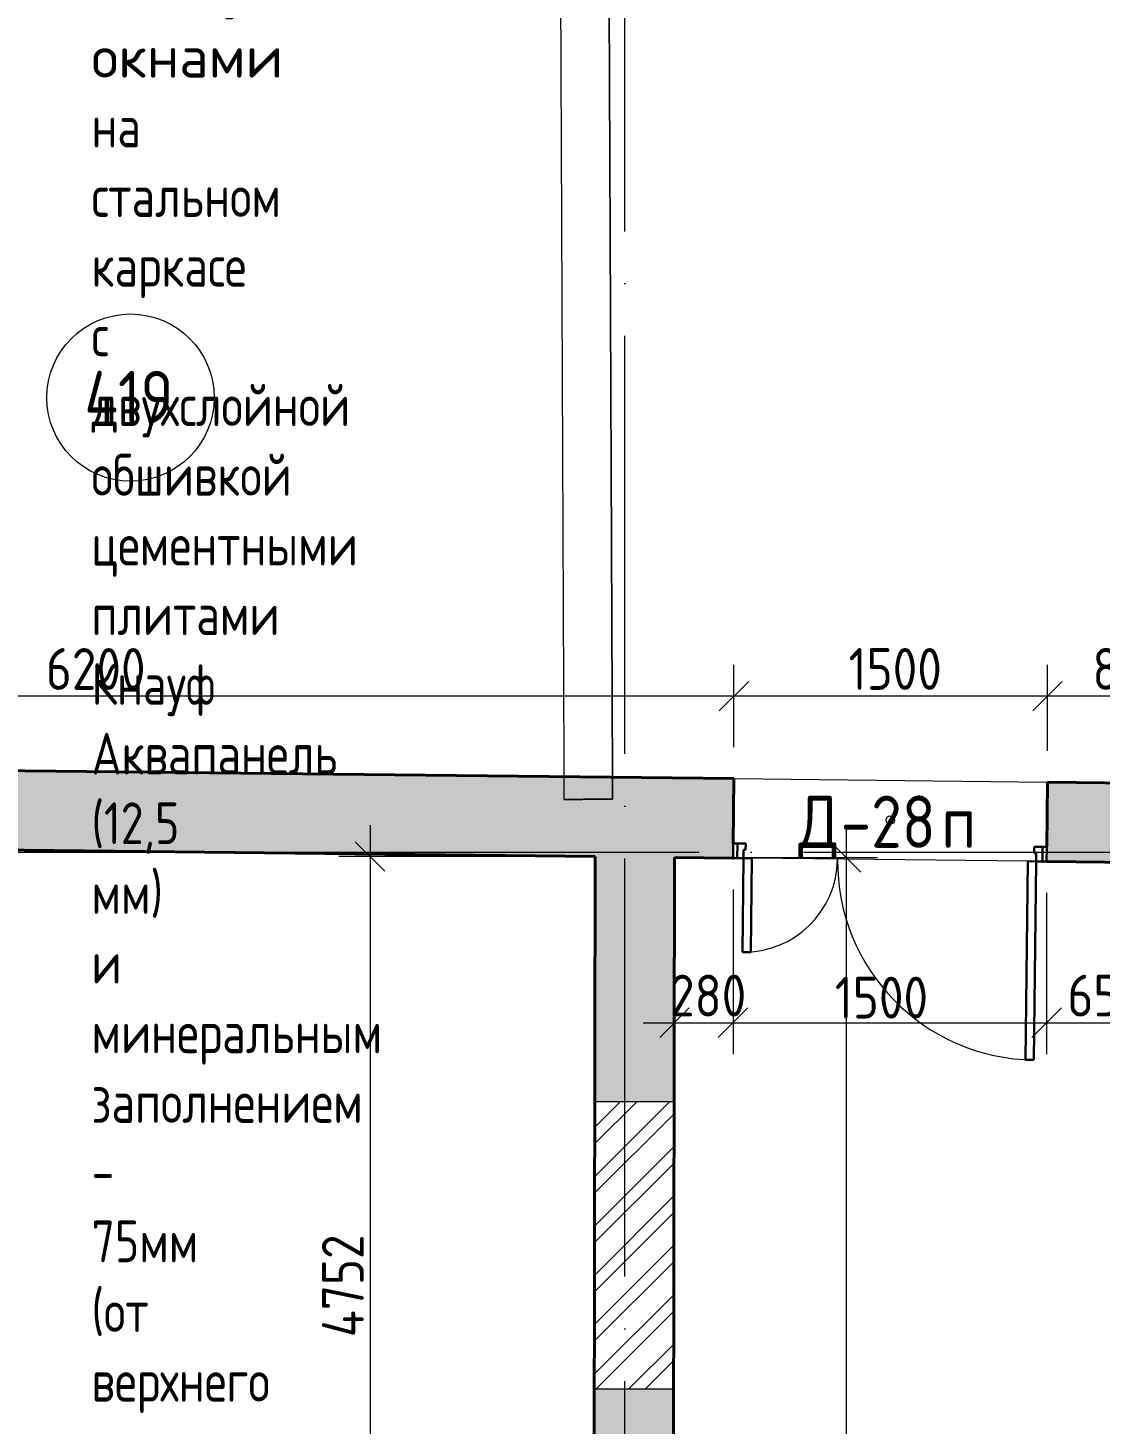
# Model space of a CAD drawing. Header units: millimetres. Extents: x 3050 to 430575, y -569542 to 36130.
# Drawn here: x 277124 to 282252, y -396502 to -389822 of the extents above; entities that cross this region are included whole.
import ezdxf
from ezdxf import colors
from ezdxf.entities.mleader import LeaderData, LeaderLine
from ezdxf.math import Vec2, Vec3

# ---------------------------------------------------------------- set-up
doc = ezdxf.new("R2010")
doc.units = ezdxf.units.MM
doc.linetypes.add('ADSK_Линия сетки', pattern=[25, 20, -2.5, 0, -2.5])
doc.linetypes.add('ADSK_Сверху', pattern=[4.5, 3, -1.5])
for name, color, linetype, lineweight in [('Двери', 7, 'Continuous', 18), ('Каркас', 7, 'Continuous', 18), ('Марки дверей', 7, 'Continuous', 20), ('Марки помещений', 7, 'Continuous', 20), ('Оси', 7, 'Continuous', 9), ('Размеры', 7, 'Continuous', 9), ('Стены внутренние', 7, 'Continuous', 18)]:
    doc.layers.add(name, color=color, linetype=linetype, lineweight=lineweight)
doc.layers.add('Линии', color=7, linetype='Continuous', lineweight=9, true_color=0x00a600)
doc.styles.add('GOST Common', font='GOST_Common.ttf', dxfattribs={"width": 0.9, "height": 200})
doc.styles.add('GOST Common_2', font='GOST_Common.ttf', dxfattribs={"width": 0.9, "height": 250})
doc.dimstyles.new('ADSK_Основной_2_мм_Округление_до_1_мм_1', dxfattribs={"dimscale": 304.8, "dimtxt": 201.142999, "dimasz": 0.463911, "dimexe": 0.492126, "dimexo": 0.492126, "dimgap": 0.098425, "dimtad": 1, "dimdec": 0, "dimdsep": 46, "dimtxsty": 'GOST Common', "dimblk1": 'OBLIQUE', "dimblk2": 'OBLIQUE', "dimsah": 1, "dimcen": 0.09, "dimdle": 0.492126, "dimazin": 2, "dimtfac": 1, "dimtdec": 4, "dimtix": 1, "dimtmove": 1, "dimatfit": 3, "dimfxl": 1, "dimtvp": 1, "dimtolj": 1, "dimtzin": 0, "dimlwd": 20, "dimlwe": 20, "dimarcsym": 2})

# ---------------------------------------------------------------- blocks, each defined once
blk = doc.blocks.new('ADSK_БалкаЖБ_Прямоугольная - 232_5х462мм-863915-04 План 4-го этажа маркировочный')
at = {"layer": 'Каркас', "color": 253, "linetype": 'ADSK_Сверху', "true_color": 0xaaaaaa}
for p, q in [((-3124.8, 116.2), (-3124.8, -116.3)), ((-3124.8, 116.2), (3124.8, 116.2)), ((3124.8, -116.3), (3124.8, 116.2)), ((-3124.8, -116.3), (3124.8, -116.3))]:
    blk.add_line(p, q, dxfattribs=at)
at = {"layer": 'Каркас', "color": 253, "linetype": 'ADSK_Сверху', "true_color": 0xb2b2b2}
for p, q in [((-3124.8, -116.3), (-3124.8, 116.2)), ((3124.8, 116.2), (-3124.8, 116.2)), ((3124.8, 116.2), (3124.8, -116.3)), ((-3124.8, -116.3), (3124.8, -116.3))]:
    blk.add_line(p, q, dxfattribs=at)
blk = doc.blocks.new('AC_Дверь_Двупольная - Д-28п 1500х2200h-2309814-04 План 4-го этажа маркировочный')
at = {"layer": 'Двери', "lineweight": 30}
for p, q in [((-700, 1140), (-660, 1140)), ((-700, 190), (-700, 1140)), ((-660, 1140), (-660, 190)), ((700, 640), (660, 640)), ((660, 640), (660, 190)), ((700, 190), (700, 640)), ((-750, 190), (-730, 190)), ((-750, 120), (-750, 190)), ((-730, 190), (-700, 190)), ((-730, 120), (-730, 190)), ((-730, 190), (-730, 120)), ((-660, 190), (-700, 190)), ((-700, 190), (-700, 150)), ((-700, 150), (-690, 150)), ((-690, 150), (-690, 120)), ((660, 190), (700, 190)), ((700, 150), (690, 150)), ((690, 150), (690, 120)), ((730, 190), (700, 190)), ((700, 190), (700, 150)), ((730, 120), (730, 190)), ((750, 190), (730, 190)), ((730, 190), (730, 120)), ((750, 120), (750, 190)), ((-730, 120), (-750, 120)), ((-690, 120), (-730, 120)), ((690, 120), (730, 120)), ((730, 120), (750, 120))]:
    blk.add_line(p, q, dxfattribs=at)
at = {"layer": 'Двери'}
for centre, radius, start, end in [((-700, 190), 950, 360, 90), ((700, 190), 450, 90, 180)]:
    blk.add_arc(centre, radius, start, end, dxfattribs=at)
blk = doc.blocks.new('ADSK_Марка_Помещение_ОдноЗначение - Номер-247393-04 План 4-го этажа маркировочный')
at = {"layer": 'Марки помещений'}
blk.add_circle((0, 0), 4, dxfattribs=at)
blk = doc.blocks.new('ADSK_Марка_Дверь - Типоразмер_ADSK_Марка-58376-04 План 4-го этажа маркировочный')
at = {"layer": 'Марки дверей', "lineweight": 9}
blk.add_circle((0, 0), 0.2, dxfattribs=at)
blk = doc.blocks.new('_Oblique')
at = {"color": 0, "linetype": 'ByBlock', "lineweight": -2}
blk.add_line((-0.5, -0.5), (0.5, 0.5), dxfattribs=at)
blk = doc.blocks.new('*D12114')
at = {"layer": 'Defpoints', "color": 0, "transparency": 16777216}
for p in [(282000.5, -393019.3), (282000.5, -393430.6), (282853.1, -393440)]:
    blk.add_point(p, dxfattribs=at)
at = {"layer": 'Размеры', "color": 0, "lineweight": 20, "transparency": 16777216}
for p, q in [((282000.5, -393280.6), (282000.5, -392869.3)), ((282853.1, -393290), (282853.1, -392869.3)), ((283003.1, -393019.3), (281850.5, -393019.3))]:
    blk.add_line(p, q, dxfattribs=at)
at = {"layer": 'Размеры', "color": 0, "lineweight": 20, "transparency": 16777216, "xscale": 141.4, "yscale": 141.4, "zscale": 141.4, "rotation": 180}
blk.add_blockref('_Oblique', (282000.5, -393019.3), dxfattribs=at)
at = {"layer": 'Размеры', "color": 0, "lineweight": 20, "transparency": 16777216, "xscale": 141.4, "yscale": 141.4, "zscale": 141.4}
blk.add_blockref('_Oblique', (282853.1, -393019.3), dxfattribs=at)
at = {"layer": 'Размеры', "color": 0, "transparency": 16777216, "insert": (282403.2, -392889.3), "char_height": 200, "attachment_point": 5, "style": 'GOST Common'}
blk.add_mtext('\\A1;853', dxfattribs=at)
blk = doc.blocks.new('*D12115')
at = {"layer": 'Defpoints', "color": 0, "transparency": 16777216}
for p in [(280500.6, -393019.3), (280500.6, -393414), (282000.5, -393430.6)]:
    blk.add_point(p, dxfattribs=at)
at = {"layer": 'Размеры', "color": 0, "lineweight": 20, "transparency": 16777216}
for p, q in [((280500.6, -393264), (280500.6, -392869.3)), ((282000.5, -393280.6), (282000.5, -392869.3)), ((282150.5, -393019.3), (280350.6, -393019.3))]:
    blk.add_line(p, q, dxfattribs=at)
at = {"layer": 'Размеры', "color": 0, "lineweight": 20, "transparency": 16777216, "xscale": 141.4, "yscale": 141.4, "zscale": 141.4, "rotation": 180}
blk.add_blockref('_Oblique', (280500.6, -393019.3), dxfattribs=at)
at = {"layer": 'Размеры', "color": 0, "lineweight": 20, "transparency": 16777216, "xscale": 141.4, "yscale": 141.4, "zscale": 141.4}
blk.add_blockref('_Oblique', (282000.5, -393019.3), dxfattribs=at)
at = {"layer": 'Размеры', "color": 0, "transparency": 16777216, "insert": (281272.3, -392889.3), "char_height": 200, "attachment_point": 5, "style": 'GOST Common'}
blk.add_mtext('\\A1;1500', dxfattribs=at)
blk = doc.blocks.new('*D12116')
at = {"layer": 'Defpoints', "color": 0, "transparency": 16777216}
for p in [(274300.9, -393019.5), (274300.9, -393414), (280500.6, -393414)]:
    blk.add_point(p, dxfattribs=at)
at = {"layer": 'Размеры', "color": 0, "lineweight": 20, "transparency": 16777216}
for p, q in [((274300.9, -393264), (274300.9, -392869.5)), ((280500.6, -393264), (280500.6, -392869.5)), ((280650.6, -393019.5), (274150.9, -393019.5))]:
    blk.add_line(p, q, dxfattribs=at)
at = {"layer": 'Размеры', "color": 0, "lineweight": 20, "transparency": 16777216, "xscale": 141.4, "yscale": 141.4, "zscale": 141.4, "rotation": 180}
blk.add_blockref('_Oblique', (274300.9, -393019.5), dxfattribs=at)
at = {"layer": 'Размеры', "color": 0, "lineweight": 20, "transparency": 16777216, "xscale": 141.4, "yscale": 141.4, "zscale": 141.4}
blk.add_blockref('_Oblique', (280500.6, -393019.5), dxfattribs=at)
at = {"layer": 'Размеры', "color": 0, "transparency": 16777216, "insert": (277448, -392889.5), "char_height": 200, "attachment_point": 5, "style": 'GOST Common'}
blk.add_mtext('\\A1;6200', dxfattribs=at)
blk = doc.blocks.new('*D12117')
at = {"layer": 'Defpoints', "color": 0, "transparency": 16777216}
for p in [(280216.6, -393790.9), (280496.4, -393794), (280496.4, -394582)]:
    blk.add_point(p, dxfattribs=at)
at = {"layer": 'Размеры', "color": 0, "lineweight": 20, "transparency": 16777216}
for p, q in [((280216.6, -393940.9), (280216.6, -394732)), ((280496.4, -393944), (280496.4, -394732)), ((280066.6, -394582), (280646.4, -394582))]:
    blk.add_line(p, q, dxfattribs=at)
at = {"layer": 'Размеры', "color": 0, "lineweight": 20, "transparency": 16777216, "xscale": 141.4, "yscale": 141.4, "zscale": 141.4, "rotation": 180}
blk.add_blockref('_Oblique', (280216.6, -394582), dxfattribs=at)
at = {"layer": 'Размеры', "color": 0, "lineweight": 20, "transparency": 16777216, "xscale": 141.4, "yscale": 141.4, "zscale": 141.4}
blk.add_blockref('_Oblique', (280496.4, -394582), dxfattribs=at)
at = {"layer": 'Размеры', "color": 0, "transparency": 16777216, "insert": (280377.5, -394452), "char_height": 200, "attachment_point": 5, "style": 'GOST Common'}
blk.add_mtext('\\A1;280', dxfattribs=at)
blk = doc.blocks.new('*D12118')
at = {"layer": 'Defpoints', "color": 0, "transparency": 16777216}
for p in [(280496.4, -393794), (281996.3, -393810.5), (281996.3, -394582)]:
    blk.add_point(p, dxfattribs=at)
at = {"layer": 'Размеры', "color": 0, "lineweight": 20, "transparency": 16777216}
for p, q in [((280496.4, -393944), (280496.4, -394732)), ((281996.3, -393960.5), (281996.3, -394732)), ((280346.4, -394582), (282146.3, -394582))]:
    blk.add_line(p, q, dxfattribs=at)
at = {"layer": 'Размеры', "color": 0, "lineweight": 20, "transparency": 16777216, "xscale": 141.4, "yscale": 141.4, "zscale": 141.4, "rotation": 180}
blk.add_blockref('_Oblique', (280496.4, -394582), dxfattribs=at)
at = {"layer": 'Размеры', "color": 0, "lineweight": 20, "transparency": 16777216, "xscale": 141.4, "yscale": 141.4, "zscale": 141.4}
blk.add_blockref('_Oblique', (281996.3, -394582), dxfattribs=at)
at = {"layer": 'Размеры', "color": 0, "transparency": 16777216, "insert": (281206.4, -394461.8), "char_height": 200, "attachment_point": 5, "style": 'GOST Common'}
blk.add_mtext('\\A1;1500', dxfattribs=at)
blk = doc.blocks.new('*D12119')
at = {"layer": 'Defpoints', "color": 0, "transparency": 16777216}
for p in [(281996.3, -393810.5), (282653.1, -393817.8), (282653.1, -394582)]:
    blk.add_point(p, dxfattribs=at)
at = {"layer": 'Размеры', "color": 0, "lineweight": 20, "transparency": 16777216}
for p, q in [((281996.3, -393960.5), (281996.3, -394732)), ((282653.1, -393967.8), (282653.1, -394732)), ((281846.3, -394582), (282803.1, -394582))]:
    blk.add_line(p, q, dxfattribs=at)
at = {"layer": 'Размеры', "color": 0, "lineweight": 20, "transparency": 16777216, "xscale": 141.4, "yscale": 141.4, "zscale": 141.4, "rotation": 180}
blk.add_blockref('_Oblique', (281996.3, -394582), dxfattribs=at)
at = {"layer": 'Размеры', "color": 0, "lineweight": 20, "transparency": 16777216, "xscale": 141.4, "yscale": 141.4, "zscale": 141.4}
blk.add_blockref('_Oblique', (282653.1, -394582), dxfattribs=at)
at = {"layer": 'Размеры', "color": 0, "transparency": 16777216, "insert": (282280.7, -394452), "char_height": 200, "attachment_point": 5, "style": 'GOST Common'}
blk.add_mtext('\\A1;657', dxfattribs=at)
blk = doc.blocks.new('*D12171')
at = {"layer": 'Defpoints', "color": 0, "transparency": 16777216}
for p in [(280216.6, -393790.9), (280201.8, -403076.3), (281037.1, -403076.3)]:
    blk.add_point(p, dxfattribs=at)
at = {"layer": 'Размеры', "color": 0, "lineweight": 20, "transparency": 16777216}
for p, q in [((281037.1, -393640.9), (281037.1, -403226.3)), ((280366.6, -393790.9), (281187.1, -393790.9)), ((280351.8, -403076.3), (281187.1, -403076.3))]:
    blk.add_line(p, q, dxfattribs=at)
at = {"layer": 'Размеры', "color": 0, "lineweight": 20, "transparency": 16777216, "xscale": 141.4, "yscale": 141.4, "zscale": 141.4}
for p, rotation in [((281037.1, -393790.9), 90), ((281037.1, -403076.3), 270)]:
    blk.add_blockref('_Oblique', p, dxfattribs=dict(at, rotation=rotation))
at = {"layer": 'Размеры', "color": 0, "transparency": 16777216, "insert": (280907.1, -398716.3), "char_height": 200, "attachment_point": 5, "rotation": 90, "style": 'GOST Common'}
blk.add_mtext('\\A1;9285', dxfattribs=at)
blk = doc.blocks.new('*D12172')
at = {"layer": 'Defpoints', "color": 0, "transparency": 16777216}
for p in [(279836.6, -393786.7), (278760.3, -398539), (279829.1, -398539)]:
    blk.add_point(p, dxfattribs=at)
at = {"layer": 'Размеры', "color": 0, "lineweight": 20, "transparency": 16777216}
for p, q in [((278760.3, -393636.7), (278760.3, -398689)), ((279686.6, -393786.7), (278610.3, -393786.7)), ((279679.1, -398539), (278610.3, -398539))]:
    blk.add_line(p, q, dxfattribs=at)
at = {"layer": 'Размеры', "color": 0, "lineweight": 20, "transparency": 16777216, "xscale": 141.4, "yscale": 141.4, "zscale": 141.4}
for p, rotation in [((278760.3, -393786.7), 90), ((278760.3, -398539), 270)]:
    blk.add_blockref('_Oblique', p, dxfattribs=dict(at, rotation=rotation))
at = {"layer": 'Размеры', "color": 0, "transparency": 16777216, "insert": (278630.3, -395840.6), "char_height": 200, "attachment_point": 5, "rotation": 90, "style": 'GOST Common'}
blk.add_mtext('\\A1;4752', dxfattribs=at)

msp = doc.modelspace()

# ---------------------------------------------------------------- hatches: boundary and pattern name
at = {"layer": 'Стены внутренние', "true_color": 0xc0c0c0}
h = msp.add_hatch(color=9, dxfattribs=at)
h.paths.add_polyline_path([(282853.1, -393820.01), (282853.1, -393439.99), (282000.52, -393430.57), (281997.1, -393810.55), (282183.34, -393812.61)])
h.paths.add_polyline_path([(280496.41, -393793.98), (280500.61, -393414), (273650.85, -393338.34), (273650.85, -393718.36), (280216.62, -393790.89)])
h = msp.add_hatch(color=9, dxfattribs=at)
h.paths.add_polyline_path([(280191.3, -409684.01), (280193.52, -408287.06), (279813.52, -408286.46), (279811.3, -409681.8), (280190.52, -409684)])
h.paths.add_polyline_path([(280195.7, -406921), (280199.44, -404576.3), (279819.44, -404576.3), (279815.7, -406920.39), (280081.18, -406920.82)])
h.paths.add_polyline_path([(280201.83, -403076.3), (280212.57, -396335.29), (279832.57, -396334.69), (279821.83, -403075.69), (280131.83, -403076.19)])
h.paths.add_polyline_path([(280214.76, -394959.26), (280214.76, -394958.65), (280216.62, -393790.89), (279836.63, -393786.69), (279834.76, -394958.65), (280212.57, -394959.26)])
at = {"layer": 'Стены внутренние', "lineweight": 9}
h = msp.add_hatch(dxfattribs=at)
h.set_pattern_fill('FP_2', color=256, style=0, pattern_type=2)
h.set_pattern_definition([(45, (279419.6, -430621.92), (-117.8655, 117.8655), []), (45, (279498.18, -430621.92), (-117.8655, 117.8655), [])])
h.paths.add_polyline_path([(280212.57, -396335.29), (280214.76, -394959.26), (279834.76, -394958.65), (279832.57, -396334.69), (280081.18, -396335.09)])

# ---------------------------------------------------------------- linework, layer by layer
at = {"layer": 'Линии', "color": 8, "lineweight": 18, "true_color": 0x808080}
for p, q in [((280500.61, -393414), (282000.52, -393430.57)), ((281906.33, -393809.55), (280586.41, -393794.97))]:
    msp.add_line(p, q, dxfattribs=at)
at = {"layer": 'Оси', "linetype": 'ADSK_Линия сетки', "ltscale": 100}
for p, q in [((279979.52, -435797.51), (279979.52, -386200.07)), ((268333.38, -393765.13), (336561.32, -393765.13))]:
    msp.add_line(p, q, dxfattribs=at)
at = {"layer": 'Стены внутренние', "lineweight": 40}
for p, q in [((280500.61, -393414), (273650.85, -393338.34)), ((280497.19, -393723.98), (280500.61, -393414)), ((282000.52, -393430.57), (281997.1, -393740.55)), ((282853.1, -393439.99), (282000.52, -393430.57)), ((273650.85, -393718.36), (279836.63, -393786.69)), ((279836.63, -393786.69), (279823.16, -402242.13)), ((280201.83, -403076.3), (280216.62, -393790.89)), ((280216.62, -393790.89), (280496.41, -393793.98)), ((281996.32, -393810.54), (282853.1, -393820.01))]:
    msp.add_line(p, q, dxfattribs=at)
at = {"layer": 'Стены внутренние'}
for p, q in [((279834.76, -394958.65), (280214.76, -394959.26)), ((280212.57, -396335.29), (279832.57, -396334.69))]:
    msp.add_line(p, q, dxfattribs=at)

# ---------------------------------------------------------------- block references
at = {"layer": 'Двери', "rotation": 179.3671563157863}
msp.add_blockref('AC_Дверь_Двупольная - Д-28п 1500х2200h-2309814-04 План 4-го этажа маркировочный', (281248.47, -393612.27), dxfattribs=at)
at = {"layer": 'Каркас', "color": 253, "linetype": 'ADSK_Сверху', "true_color": 0xaaaaaa, "rotation": 270.2476126878431}
msp.add_blockref('ADSK_БалкаЖБ_Прямоугольная - 232_5х462мм-863915-04 План 4-го этажа маркировочный', (279790.74, -390388.23), dxfattribs=at)
at = {"layer": 'Марки дверей', "xscale": 99.99999999999993, "yscale": 99.99999999999993, "zscale": 99.99999999999993}
msp.add_blockref('ADSK_Марка_Дверь - Типоразмер_ADSK_Марка-58376-04 План 4-го этажа маркировочный', (281248.47, -393612.27), dxfattribs=at)
at = {"layer": 'Марки помещений', "xscale": 99.99999999999993, "yscale": 99.99999999999993, "zscale": 99.99999999999993}
msp.add_blockref('ADSK_Марка_Помещение_ОдноЗначение - Номер-247393-04 План 4-го этажа маркировочный', (277614.61, -391590.98), dxfattribs=at)

# ---------------------------------------------------------------- texts
at = {"layer": 'Марки дверей', "lineweight": 9, "char_height": 250, "attachment_point": 1, "style": 'GOST Common_2'}
for s, insert, width in [('\\fGOST Common|b0|i0|c204|p34|;\\W.9;Д', (280808.64, -393495.26), 245.3164), ('-28', (281011.04, -393495.26), 584.4302), ('\\fGOST Common|b0|i0|c204|p34|;\\W.9;п', (281493.25, -393495.26), 194.8101)]:
    msp.add_mtext(s, dxfattribs=dict(at, insert=insert, width=width))
at = {"layer": 'Марки помещений', "lineweight": 9, "insert": (277393.65, -391463.26), "char_height": 250, "width": 548.3542, "attachment_point": 1, "style": 'GOST Common_2'}
msp.add_mtext('419', dxfattribs=at)

# ---------------------------------------------------------------- dimensions: what is measured, and where the dimension line sits
at = {"layer": 'Размеры', "color": 18, "true_color": 0x000000}
for base, p1, p2, picture, middle in [((274300.85, -393019.5), (280500.61, -393414), (274300.85, -393414), '*D12116', (277447.96, -393019.5)), ((280500.61, -393019.29), (282000.52, -393430.57), (280500.61, -393414), '*D12115', (281272.3, -393019.29)), ((282000.52, -393019.29), (282853.1, -393439.99), (282000.52, -393430.57), '*D12114', (282403.23, -393019.29)), ((280496.41, -394582.02), (280216.62, -393790.89), (280496.41, -393793.98), '*D12117', (280377.51, -394582.02)), ((281996.32, -394582.02), (280496.41, -393793.98), (281996.32, -393810.54), '*D12118', (281206.37, -394591.77)), ((282653.1, -394582.02), (281996.32, -393810.54), (282653.1, -393817.8), '*D12119', (282280.67, -394582.02))]:
    dim = msp.add_linear_dim(base=base, p1=p1, p2=p2, dimstyle='ADSK_Основной_2_мм_Округление_до_1_мм_1', override={"dimpost": '<>'}, dxfattribs=at)
    dim.commit()
    dim.dimension.update_dxf_attribs({"geometry": picture, "text_midpoint": middle, "dimtype": 160})
for base, p1, p2, picture, middle in [((278760.29, -398539.03), (279836.63, -393786.69), (279829.06, -398539.03), '*D12172', (278760.29, -395840.57)), ((281037.08, -403076.3), (280216.62, -393790.89), (280201.83, -403076.3), '*D12171', (281037.08, -398716.35))]:
    dim = msp.add_linear_dim(base=base, p1=p1, p2=p2, angle=90, dimstyle='ADSK_Основной_2_мм_Округление_до_1_мм_1', override={"dimpost": '<>'}, dxfattribs=at)
    dim.commit()
    dim.dimension.update_dxf_attribs({"geometry": picture, "text_midpoint": middle, "dimtype": 160})

# ---------------------------------------------------------------- leaders
ml = msp.add_multileader_mtext('Standard', dxfattribs=at)
ml.set_content('\\pxt9;{\\fISOCPEUR|b0|i0|c204|p34;Выполнить зашивку простенков между \\Pокнами\\P\\W0.8;\\C256;на стальном каркасе с двухслойной обшивкой \\Pцементными плитами Кнауф Аквапанель (12,5 мм) \\Pи минеральным заполнением - 75мм (от верхнего\\Pперекрытия до ур. подоконника (опустить на 50мм\\Pниже ур. подоконника)}', color=(0, 0, 0))
ml.set_leader_properties()
ml.build(insert=Vec2(0, 0))
ml.multileader.update_dxf_attribs({"text_right_attachment_type": 6, "dogleg_length": 0.36, "arrow_head_size": 0.18})
ctx = ml.context
ctx.base_point, ctx.char_height, ctx.arrow_head_size, ctx.landing_gap_size, ctx.plane_origin = Vec3(277427.88, -388656.58), 200, 0.18, 0.09, Vec3(276846.23, -387662.96)
ctx.right_attachment = 6
notes = []
notes.append((ctx, [(0, (1, 1, 0), (277427.52, -388656.58), (1, 0), 0.36, [(0, [(276846.23, -387662.96)], 0, [])])]))
ctx.mtext.insert, ctx.mtext.width, ctx.mtext.flow_direction = Vec3(277427.97, -388526.58), 8.1071, 5
for ctx, leaders in notes:
    for number, flags, end, landing, length, lines in leaders:
        leader = LeaderData()
        leader.index, (leader.has_last_leader_line, leader.has_dogleg_vector, leader.attachment_direction) = number, flags
        leader.last_leader_point, leader.dogleg_vector, leader.dogleg_length = Vec3(end), Vec3(landing), length
        for number, points, colour, breaks in lines:
            line = LeaderLine()
            line.index, line.vertices, line.color, line.breaks = number, Vec3.list(points), colors.encode_raw_color(colour), breaks
            leader.lines.append(line)
        ctx.leaders.append(leader)

doc.saveas('drawing.dxf')
